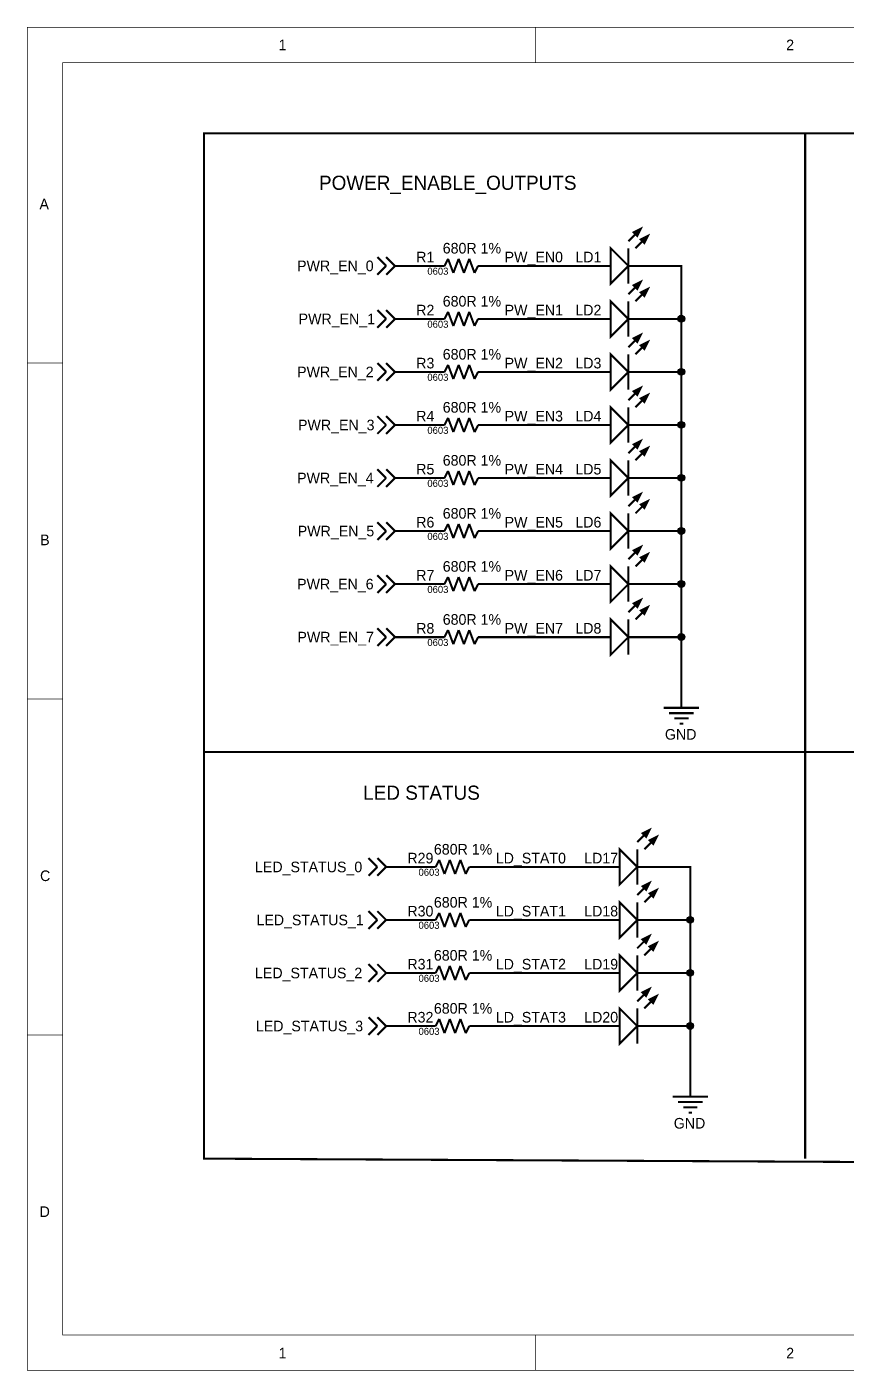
# Model space of a CAD drawing. Header units: millimetres. Extents: x 0 to 11.5, y 0 to 7.6.
# Drawn here: x 0 to 4.63, y 0 to 7.6 of the extents above; entities that cross this region are included whole.
import ezdxf

# ---------------------------------------------------------------- set-up
doc = ezdxf.new("R2010")
doc.units = ezdxf.units.MM
doc.header["$MEASUREMENT"] = 0
doc.layers.add('Sheet', color=255, linetype='Continuous')

msp = doc.modelspace()

# ---------------------------------------------------------------- linework, layer by layer
at = {"layer": 'Sheet'}
for points, const_width in [([(0, 7.6), (11.4983, 7.6), (11.4983, 0.0017), (0, 0.0017), (0, 7.6)], 0.0039), ([(2.875, 7.4), (2.875, 7.6)], 0.0039), ([(0.2, 7.4), (11.2984, 7.4), (11.2984, 0.2017), (0.2, 0.2017), (0.2, 7.4)], 0.0039), ([(10.8, 7), (1, 7), (1, 1.2), (10.8, 1.15), (10.8, 7)], 0.0118), ([(4.4, 7), (4.4, 1.2)], 0.0118), ([(3.4, 6.39), (3.47, 6.46)], 0.0118), ([(3.44, 6.35), (3.51, 6.42)], 0.0118), ([(3.4, 6.35), (3.4, 6.15)], 0.0118), ([(2.03, 6.25), (1.98, 6.3)], 0.0118), ([(2.03, 6.25), (1.98, 6.2)], 0.0118), ([(2.08, 6.25), (2.03, 6.3)], 0.0118), ([(2.08, 6.25), (2.03, 6.2)], 0.0118), ([(2.1, 6.25), (2.08, 6.25)], 0.0118), ([(2.25, 6.25), (2.1, 6.25)], 0.0118), ([(2.35, 6.25), (2.25, 6.25)], 0.0118), ([(2.36, 6.25), (2.35, 6.25)], 0.0118), ([(2.36, 6.25), (2.38, 6.29)], 0.0118), ([(2.38, 6.29), (2.41, 6.21)], 0.0118), ([(2.41, 6.21), (2.44, 6.29)], 0.0118), ([(2.44, 6.29), (2.47, 6.21)], 0.0118), ([(2.47, 6.21), (2.5, 6.29)], 0.0118), ([(2.5, 6.29), (2.53, 6.21)], 0.0118), ([(2.53, 6.21), (2.55, 6.25)], 0.0118), ([(2.55, 6.25), (2.65, 6.25)], 0.0118), ([(3.2, 6.25), (2.65, 6.25)], 0.0118), ([(3.3, 6.25), (3.2, 6.25)], 0.0118), ([(3.4, 6.25), (3.5, 6.25)], 0.0118), ([(3.7, 5.95), (3.7, 6.25), (3.5, 6.25)], 0.0118), ([(3.4, 6.09), (3.47, 6.16)], 0.0118), ([(3.44, 6.05), (3.51, 6.12)], 0.0118), ([(3.4, 6.05), (3.4, 5.85)], 0.0118), ([(2.03, 5.95), (1.98, 6)], 0.0118), ([(2.03, 5.95), (1.98, 5.9)], 0.0118), ([(2.08, 5.95), (2.03, 6)], 0.0118), ([(2.08, 5.95), (2.03, 5.9)], 0.0118), ([(2.1, 5.95), (2.08, 5.95)], 0.0118), ([(2.25, 5.95), (2.1, 5.95)], 0.0118), ([(2.35, 5.95), (2.25, 5.95)], 0.0118), ([(2.36, 5.95), (2.35, 5.95)], 0.0118), ([(2.36, 5.95), (2.38, 5.99)], 0.0118), ([(2.38, 5.99), (2.41, 5.91)], 0.0118), ([(2.41, 5.91), (2.44, 5.99)], 0.0118), ([(2.44, 5.99), (2.47, 5.91)], 0.0118), ([(2.47, 5.91), (2.5, 5.99)], 0.0118), ([(2.5, 5.99), (2.53, 5.91)], 0.0118), ([(2.53, 5.91), (2.55, 5.95)], 0.0118), ([(2.55, 5.95), (2.65, 5.95)], 0.0118), ([(3.2, 5.95), (2.65, 5.95)], 0.0118), ([(3.3, 5.95), (3.2, 5.95)], 0.0118), ([(3.4, 5.95), (3.5, 5.95)], 0.0118), ([(3.7, 5.65), (3.7, 5.95), (3.5, 5.95)], 0.0118), ([(3.4, 5.79), (3.47, 5.86)], 0.0118), ([(3.44, 5.75), (3.51, 5.82)], 0.0118), ([(2.03, 5.65), (1.98, 5.7)], 0.0118), ([(2.08, 5.65), (2.03, 5.7)], 0.0118), ([(3.4, 5.75), (3.4, 5.55)], 0.0118), ([(0.2, 5.7), (0, 5.7)], 0.0039), ([(2.03, 5.65), (1.98, 5.6)], 0.0118), ([(2.08, 5.65), (2.03, 5.6)], 0.0118), ([(2.1, 5.65), (2.08, 5.65)], 0.0118), ([(2.25, 5.65), (2.1, 5.65)], 0.0118), ([(2.35, 5.65), (2.25, 5.65)], 0.0118), ([(2.36, 5.65), (2.35, 5.65)], 0.0118), ([(2.36, 5.65), (2.38, 5.69)], 0.0118), ([(2.38, 5.69), (2.41, 5.61)], 0.0118), ([(2.41, 5.61), (2.44, 5.69)], 0.0118), ([(2.44, 5.69), (2.47, 5.61)], 0.0118), ([(2.47, 5.61), (2.5, 5.69)], 0.0118), ([(2.5, 5.69), (2.53, 5.61)], 0.0118), ([(2.53, 5.61), (2.55, 5.65)], 0.0118), ([(2.55, 5.65), (2.65, 5.65)], 0.0118), ([(3.2, 5.65), (2.65, 5.65)], 0.0118), ([(3.3, 5.65), (3.2, 5.65)], 0.0118), ([(3.4, 5.65), (3.5, 5.65)], 0.0118), ([(3.7, 5.35), (3.7, 5.65), (3.5, 5.65)], 0.0118), ([(3.4, 5.49), (3.47, 5.56)], 0.0118), ([(3.44, 5.45), (3.51, 5.52)], 0.0118), ([(2.03, 5.35), (1.98, 5.4)], 0.0118), ([(2.08, 5.35), (2.03, 5.4)], 0.0118), ([(3.4, 5.45), (3.4, 5.25)], 0.0118), ([(2.03, 5.35), (1.98, 5.3)], 0.0118), ([(2.08, 5.35), (2.03, 5.3)], 0.0118), ([(2.1, 5.35), (2.08, 5.35)], 0.0118), ([(2.25, 5.35), (2.1, 5.35)], 0.0118), ([(2.35, 5.35), (2.25, 5.35)], 0.0118), ([(2.36, 5.35), (2.35, 5.35)], 0.0118), ([(2.36, 5.35), (2.38, 5.39)], 0.0118), ([(2.38, 5.39), (2.41, 5.31)], 0.0118), ([(2.41, 5.31), (2.44, 5.39)], 0.0118), ([(2.44, 5.39), (2.47, 5.31)], 0.0118), ([(2.47, 5.31), (2.5, 5.39)], 0.0118), ([(2.5, 5.39), (2.53, 5.31)], 0.0118), ([(2.53, 5.31), (2.55, 5.35)], 0.0118), ([(2.55, 5.35), (2.65, 5.35)], 0.0118), ([(3.2, 5.35), (2.65, 5.35)], 0.0118), ([(3.3, 5.35), (3.2, 5.35)], 0.0118), ([(3.4, 5.35), (3.5, 5.35)], 0.0118), ([(3.7, 5.05), (3.7, 5.35), (3.5, 5.35)], 0.0118), ([(3.4, 5.19), (3.47, 5.26)], 0.0118), ([(3.44, 5.15), (3.51, 5.22)], 0.0118), ([(2.03, 5.05), (1.98, 5.1)], 0.0118), ([(2.08, 5.05), (2.03, 5.1)], 0.0118), ([(2.36, 5.05), (2.38, 5.09)], 0.0118), ([(2.38, 5.09), (2.41, 5.01)], 0.0118), ([(2.41, 5.01), (2.44, 5.09)], 0.0118), ([(2.44, 5.09), (2.47, 5.01)], 0.0118), ([(2.47, 5.01), (2.5, 5.09)], 0.0118), ([(2.5, 5.09), (2.53, 5.01)], 0.0118), ([(3.4, 5.15), (3.4, 4.95)], 0.0118), ([(2.03, 5.05), (1.98, 5)], 0.0118), ([(2.08, 5.05), (2.03, 5)], 0.0118), ([(2.1, 5.05), (2.08, 5.05)], 0.0118), ([(2.25, 5.05), (2.1, 5.05)], 0.0118), ([(2.35, 5.05), (2.25, 5.05)], 0.0118), ([(2.36, 5.05), (2.35, 5.05)], 0.0118), ([(2.53, 5.01), (2.55, 5.05)], 0.0118), ([(2.55, 5.05), (2.65, 5.05)], 0.0118), ([(3.2, 5.05), (2.65, 5.05)], 0.0118), ([(3.3, 5.05), (3.2, 5.05)], 0.0118), ([(3.4, 5.05), (3.5, 5.05)], 0.0118), ([(3.7, 4.75), (3.7, 5.05), (3.5, 5.05)], 0.0118), ([(3.4, 4.89), (3.47, 4.96)], 0.0118), ([(3.44, 4.85), (3.51, 4.92)], 0.0118), ([(2.03, 4.75), (1.98, 4.8)], 0.0118), ([(2.08, 4.75), (2.03, 4.8)], 0.0118), ([(2.36, 4.75), (2.38, 4.79)], 0.0118), ([(2.38, 4.79), (2.41, 4.71)], 0.0118), ([(2.41, 4.71), (2.44, 4.79)], 0.0118), ([(2.44, 4.79), (2.47, 4.71)], 0.0118), ([(2.47, 4.71), (2.5, 4.79)], 0.0118), ([(2.5, 4.79), (2.53, 4.71)], 0.0118), ([(3.4, 4.85), (3.4, 4.65)], 0.0118), ([(2.03, 4.75), (1.98, 4.7)], 0.0118), ([(2.08, 4.75), (2.03, 4.7)], 0.0118), ([(2.1, 4.75), (2.08, 4.75)], 0.0118), ([(2.25, 4.75), (2.1, 4.75)], 0.0118), ([(2.35, 4.75), (2.25, 4.75)], 0.0118), ([(2.36, 4.75), (2.35, 4.75)], 0.0118), ([(2.53, 4.71), (2.55, 4.75)], 0.0118), ([(2.55, 4.75), (2.65, 4.75)], 0.0118), ([(3.2, 4.75), (2.65, 4.75)], 0.0118), ([(3.3, 4.75), (3.2, 4.75)], 0.0118), ([(3.4, 4.75), (3.5, 4.75)], 0.0118), ([(3.7, 4.45), (3.7, 4.75), (3.5, 4.75)], 0.0118), ([(3.4, 4.59), (3.47, 4.66)], 0.0118), ([(3.44, 4.55), (3.51, 4.62)], 0.0118), ([(2.03, 4.45), (1.98, 4.5)], 0.0118), ([(2.08, 4.45), (2.03, 4.5)], 0.0118), ([(2.36, 4.45), (2.38, 4.49)], 0.0118), ([(2.38, 4.49), (2.41, 4.41)], 0.0118), ([(2.41, 4.41), (2.44, 4.49)], 0.0118), ([(2.44, 4.49), (2.47, 4.41)], 0.0118), ([(2.47, 4.41), (2.5, 4.49)], 0.0118), ([(2.5, 4.49), (2.53, 4.41)], 0.0118), ([(3.4, 4.55), (3.4, 4.35)], 0.0118), ([(2.03, 4.45), (1.98, 4.4)], 0.0118), ([(2.08, 4.45), (2.03, 4.4)], 0.0118), ([(2.1, 4.45), (2.08, 4.45)], 0.0118), ([(2.25, 4.45), (2.1, 4.45)], 0.0118), ([(2.35, 4.45), (2.25, 4.45)], 0.0118), ([(2.36, 4.45), (2.35, 4.45)], 0.0118), ([(2.53, 4.41), (2.55, 4.45)], 0.0118), ([(2.55, 4.45), (2.65, 4.45)], 0.0118), ([(3.2, 4.45), (2.65, 4.45)], 0.0118), ([(3.3, 4.45), (3.2, 4.45)], 0.0118), ([(3.4, 4.45), (3.5, 4.45)], 0.0118), ([(3.7, 4.15), (3.7, 4.45), (3.5, 4.45)], 0.0118), ([(3.4, 4.29), (3.47, 4.36)], 0.0118), ([(3.44, 4.25), (3.51, 4.32)], 0.0118), ([(2.03, 4.15), (1.98, 4.2)], 0.0118), ([(2.08, 4.15), (2.03, 4.2)], 0.0118), ([(2.36, 4.15), (2.38, 4.19)], 0.0118), ([(2.38, 4.19), (2.41, 4.11)], 0.0118), ([(2.41, 4.11), (2.44, 4.19)], 0.0118), ([(2.44, 4.19), (2.47, 4.11)], 0.0118), ([(2.47, 4.11), (2.5, 4.19)], 0.0118), ([(2.5, 4.19), (2.53, 4.11)], 0.0118), ([(3.4, 4.25), (3.4, 4.05)], 0.0118), ([(2.03, 4.15), (1.98, 4.1)], 0.0118), ([(2.08, 4.15), (2.03, 4.1)], 0.0118), ([(2.1, 4.15), (2.08, 4.15)], 0.0118), ([(2.25, 4.15), (2.1, 4.15)], 0.0118), ([(2.35, 4.15), (2.25, 4.15)], 0.0118), ([(2.36, 4.15), (2.35, 4.15)], 0.0118), ([(2.53, 4.11), (2.55, 4.15)], 0.0118), ([(2.55, 4.15), (2.65, 4.15)], 0.0118), ([(3.2, 4.15), (2.65, 4.15)], 0.0118), ([(3.3, 4.15), (3.2, 4.15)], 0.0118), ([(3.4, 4.15), (3.5, 4.15)], 0.0118), ([(3.7, 3.85), (3.7, 4.15), (3.5, 4.15)], 0.0118), ([(0.2, 3.8), (0, 3.8)], 0.0039), ([(3.7, 3.85), (3.7, 3.75)], 0.0118), ([(3.6, 3.75), (3.8, 3.75)], 0.0118), ([(3.63, 3.72), (3.77, 3.72)], 0.0118), ([(3.66, 3.69), (3.74, 3.69)], 0.0118), ([(3.69, 3.66), (3.71, 3.66)], 0.0118), ([(1, 3.5), (10.8, 3.5)], 0.0118), ([(3.45, 2.99), (3.52, 3.06)], 0.0118), ([(3.49, 2.95), (3.56, 3.02)], 0.0118), ([(1.98, 2.85), (1.93, 2.9)], 0.0118), ([(2.03, 2.85), (1.98, 2.9)], 0.0118), ([(2.31, 2.85), (2.33, 2.89)], 0.0118), ([(2.33, 2.89), (2.36, 2.81)], 0.0118), ([(2.36, 2.81), (2.39, 2.89)], 0.0118), ([(2.39, 2.89), (2.42, 2.81)], 0.0118), ([(2.42, 2.81), (2.45, 2.89)], 0.0118), ([(2.45, 2.89), (2.48, 2.81)], 0.0118), ([(3.45, 2.95), (3.45, 2.75)], 0.0118), ([(1.98, 2.85), (1.93, 2.8)], 0.0118), ([(2.03, 2.85), (1.98, 2.8)], 0.0118), ([(2.05, 2.85), (2.03, 2.85)], 0.0118), ([(2.2, 2.85), (2.05, 2.85)], 0.0118), ([(2.3, 2.85), (2.2, 2.85)], 0.0118), ([(2.31, 2.85), (2.3, 2.85)], 0.0118), ([(2.48, 2.81), (2.5, 2.85)], 0.0118), ([(2.5, 2.85), (2.6, 2.85)], 0.0118), ([(3.25, 2.85), (2.6, 2.85)], 0.0118), ([(3.35, 2.85), (3.25, 2.85)], 0.0118), ([(3.45, 2.85), (3.55, 2.85)], 0.0118), ([(3.75, 2.55), (3.75, 2.85), (3.55, 2.85)], 0.0118), ([(3.45, 2.69), (3.52, 2.76)], 0.0118), ([(3.49, 2.65), (3.56, 2.72)], 0.0118), ([(1.98, 2.55), (1.93, 2.6)], 0.0118), ([(2.03, 2.55), (1.98, 2.6)], 0.0118), ([(2.31, 2.55), (2.33, 2.59)], 0.0118), ([(2.33, 2.59), (2.36, 2.51)], 0.0118), ([(2.36, 2.51), (2.39, 2.59)], 0.0118), ([(2.39, 2.59), (2.42, 2.51)], 0.0118), ([(2.42, 2.51), (2.45, 2.59)], 0.0118), ([(2.45, 2.59), (2.48, 2.51)], 0.0118), ([(3.45, 2.65), (3.45, 2.45)], 0.0118), ([(1.98, 2.55), (1.93, 2.5)], 0.0118), ([(2.03, 2.55), (1.98, 2.5)], 0.0118), ([(2.05, 2.55), (2.03, 2.55)], 0.0118), ([(2.2, 2.55), (2.05, 2.55)], 0.0118), ([(2.3, 2.55), (2.2, 2.55)], 0.0118), ([(2.31, 2.55), (2.3, 2.55)], 0.0118), ([(2.48, 2.51), (2.5, 2.55)], 0.0118), ([(2.5, 2.55), (2.6, 2.55)], 0.0118), ([(3.25, 2.55), (2.6, 2.55)], 0.0118), ([(3.35, 2.55), (3.25, 2.55)], 0.0118), ([(3.45, 2.55), (3.55, 2.55)], 0.0118), ([(3.75, 2.25), (3.75, 2.55), (3.55, 2.55)], 0.0118), ([(3.45, 2.39), (3.52, 2.46)], 0.0118), ([(3.49, 2.35), (3.56, 2.42)], 0.0118), ([(1.98, 2.25), (1.93, 2.3)], 0.0118), ([(2.03, 2.25), (1.98, 2.3)], 0.0118), ([(2.31, 2.25), (2.33, 2.29)], 0.0118), ([(2.33, 2.29), (2.36, 2.21)], 0.0118), ([(2.36, 2.21), (2.39, 2.29)], 0.0118), ([(2.39, 2.29), (2.42, 2.21)], 0.0118), ([(2.42, 2.21), (2.45, 2.29)], 0.0118), ([(2.45, 2.29), (2.48, 2.21)], 0.0118), ([(3.45, 2.35), (3.45, 2.15)], 0.0118), ([(1.98, 2.25), (1.93, 2.2)], 0.0118), ([(2.03, 2.25), (1.98, 2.2)], 0.0118), ([(2.05, 2.25), (2.03, 2.25)], 0.0118), ([(2.2, 2.25), (2.05, 2.25)], 0.0118), ([(2.3, 2.25), (2.2, 2.25)], 0.0118), ([(2.31, 2.25), (2.3, 2.25)], 0.0118), ([(2.48, 2.21), (2.5, 2.25)], 0.0118), ([(2.5, 2.25), (2.6, 2.25)], 0.0118), ([(3.25, 2.25), (2.6, 2.25)], 0.0118), ([(3.35, 2.25), (3.25, 2.25)], 0.0118), ([(3.45, 2.25), (3.55, 2.25)], 0.0118), ([(3.75, 1.95), (3.75, 2.25), (3.55, 2.25)], 0.0118), ([(3.45, 2.09), (3.52, 2.16)], 0.0118), ([(3.45, 2.05), (3.45, 1.85)], 0.0118), ([(3.49, 2.05), (3.56, 2.12)], 0.0118), ([(1.98, 1.95), (1.93, 2)], 0.0118), ([(2.03, 1.95), (1.98, 2)], 0.0118), ([(2.31, 1.95), (2.33, 1.99)], 0.0118), ([(2.33, 1.99), (2.36, 1.91)], 0.0118), ([(2.36, 1.91), (2.39, 1.99)], 0.0118), ([(2.39, 1.99), (2.42, 1.91)], 0.0118), ([(2.42, 1.91), (2.45, 1.99)], 0.0118), ([(2.45, 1.99), (2.48, 1.91)], 0.0118), ([(0.2, 1.9), (0, 1.9)], 0.0039), ([(1.98, 1.95), (1.93, 1.9)], 0.0118), ([(2.03, 1.95), (1.98, 1.9)], 0.0118), ([(2.05, 1.95), (2.03, 1.95)], 0.0118), ([(2.2, 1.95), (2.05, 1.95)], 0.0118), ([(2.3, 1.95), (2.2, 1.95)], 0.0118), ([(2.31, 1.95), (2.3, 1.95)], 0.0118), ([(2.48, 1.91), (2.5, 1.95)], 0.0118), ([(2.5, 1.95), (2.6, 1.95)], 0.0118), ([(3.25, 1.95), (2.6, 1.95)], 0.0118), ([(3.35, 1.95), (3.25, 1.95)], 0.0118), ([(3.45, 1.95), (3.55, 1.95)], 0.0118), ([(3.75, 1.65), (3.75, 1.95), (3.55, 1.95)], 0.0118), ([(3.75, 1.65), (3.75, 1.55)], 0.0118), ([(3.65, 1.55), (3.85, 1.55)], 0.0118), ([(3.68, 1.52), (3.82, 1.52)], 0.0118), ([(3.71, 1.49), (3.79, 1.49)], 0.0118), ([(3.74, 1.46), (3.76, 1.46)], 0.0118), ([(2.875, 0.2), (2.875, 0)], 0.0039)]:
    msp.add_lwpolyline(points, dxfattribs=dict(at, const_width=const_width))
at = {"layer": 'Sheet', "const_width": 0.0118}
for points in [[(3.45, 6.42), (3.43, 6.44), (3.47, 6.46), (3.45, 6.42)], [(3.47, 6.46), (3.43, 6.44), (3.45, 6.42), (3.47, 6.46)], [(3.49, 6.38), (3.47, 6.4), (3.51, 6.42), (3.49, 6.38)], [(3.51, 6.42), (3.47, 6.4), (3.49, 6.38), (3.51, 6.42)], [(3.4, 6.25), (3.3, 6.15), (3.3, 6.35), (3.4, 6.25)], [(3.3, 6.15), (3.4, 6.25), (3.3, 6.35), (3.3, 6.15)], [(3.45, 6.12), (3.43, 6.14), (3.47, 6.16), (3.45, 6.12)], [(3.47, 6.16), (3.43, 6.14), (3.45, 6.12), (3.47, 6.16)], [(3.49, 6.08), (3.47, 6.1), (3.51, 6.12), (3.49, 6.08)], [(3.51, 6.12), (3.47, 6.1), (3.49, 6.08), (3.51, 6.12)], [(3.4, 5.95), (3.3, 5.85), (3.3, 6.05), (3.4, 5.95)], [(3.3, 5.85), (3.4, 5.95), (3.3, 6.05), (3.3, 5.85)], [(3.45, 5.82), (3.43, 5.84), (3.47, 5.86), (3.45, 5.82)], [(3.47, 5.86), (3.43, 5.84), (3.45, 5.82), (3.47, 5.86)], [(3.49, 5.78), (3.47, 5.8), (3.51, 5.82), (3.49, 5.78)], [(3.51, 5.82), (3.47, 5.8), (3.49, 5.78), (3.51, 5.82)], [(3.4, 5.65), (3.3, 5.55), (3.3, 5.75), (3.4, 5.65)], [(3.3, 5.55), (3.4, 5.65), (3.3, 5.75), (3.3, 5.55)], [(3.45, 5.52), (3.43, 5.54), (3.47, 5.56), (3.45, 5.52)], [(3.47, 5.56), (3.43, 5.54), (3.45, 5.52), (3.47, 5.56)], [(3.49, 5.48), (3.47, 5.5), (3.51, 5.52), (3.49, 5.48)], [(3.51, 5.52), (3.47, 5.5), (3.49, 5.48), (3.51, 5.52)], [(3.4, 5.35), (3.3, 5.25), (3.3, 5.45), (3.4, 5.35)], [(3.3, 5.25), (3.4, 5.35), (3.3, 5.45), (3.3, 5.25)], [(3.45, 5.22), (3.43, 5.24), (3.47, 5.26), (3.45, 5.22)], [(3.47, 5.26), (3.43, 5.24), (3.45, 5.22), (3.47, 5.26)], [(3.49, 5.18), (3.47, 5.2), (3.51, 5.22), (3.49, 5.18)], [(3.51, 5.22), (3.47, 5.2), (3.49, 5.18), (3.51, 5.22)], [(3.4, 5.05), (3.3, 4.95), (3.3, 5.15), (3.4, 5.05)], [(3.3, 4.95), (3.4, 5.05), (3.3, 5.15), (3.3, 4.95)], [(3.45, 4.92), (3.43, 4.94), (3.47, 4.96), (3.45, 4.92)], [(3.47, 4.96), (3.43, 4.94), (3.45, 4.92), (3.47, 4.96)], [(3.49, 4.88), (3.47, 4.9), (3.51, 4.92), (3.49, 4.88)], [(3.51, 4.92), (3.47, 4.9), (3.49, 4.88), (3.51, 4.92)], [(3.4, 4.75), (3.3, 4.65), (3.3, 4.85), (3.4, 4.75)], [(3.3, 4.65), (3.4, 4.75), (3.3, 4.85), (3.3, 4.65)], [(3.45, 4.62), (3.43, 4.64), (3.47, 4.66), (3.45, 4.62)], [(3.47, 4.66), (3.43, 4.64), (3.45, 4.62), (3.47, 4.66)], [(3.4, 4.45), (3.3, 4.35), (3.3, 4.55), (3.4, 4.45)], [(3.3, 4.35), (3.4, 4.45), (3.3, 4.55), (3.3, 4.35)], [(3.49, 4.58), (3.47, 4.6), (3.51, 4.62), (3.49, 4.58)], [(3.51, 4.62), (3.47, 4.6), (3.49, 4.58), (3.51, 4.62)], [(3.45, 4.32), (3.43, 4.34), (3.47, 4.36), (3.45, 4.32)], [(3.47, 4.36), (3.43, 4.34), (3.45, 4.32), (3.47, 4.36)], [(3.4, 4.15), (3.3, 4.05), (3.3, 4.25), (3.4, 4.15)], [(3.3, 4.05), (3.4, 4.15), (3.3, 4.25), (3.3, 4.05)], [(3.49, 4.28), (3.47, 4.3), (3.51, 4.32), (3.49, 4.28)], [(3.51, 4.32), (3.47, 4.3), (3.49, 4.28), (3.51, 4.32)], [(3.5, 3.02), (3.48, 3.04), (3.52, 3.06), (3.5, 3.02)], [(3.52, 3.06), (3.48, 3.04), (3.5, 3.02), (3.52, 3.06)], [(3.54, 2.98), (3.52, 3), (3.56, 3.02), (3.54, 2.98)], [(3.56, 3.02), (3.52, 3), (3.54, 2.98), (3.56, 3.02)], [(3.45, 2.85), (3.35, 2.75), (3.35, 2.95), (3.45, 2.85)], [(3.35, 2.75), (3.45, 2.85), (3.35, 2.95), (3.35, 2.75)], [(3.5, 2.72), (3.48, 2.74), (3.52, 2.76), (3.5, 2.72)], [(3.52, 2.76), (3.48, 2.74), (3.5, 2.72), (3.52, 2.76)], [(3.45, 2.55), (3.35, 2.45), (3.35, 2.65), (3.45, 2.55)], [(3.35, 2.45), (3.45, 2.55), (3.35, 2.65), (3.35, 2.45)], [(3.54, 2.68), (3.52, 2.7), (3.56, 2.72), (3.54, 2.68)], [(3.56, 2.72), (3.52, 2.7), (3.54, 2.68), (3.56, 2.72)], [(3.5, 2.42), (3.48, 2.44), (3.52, 2.46), (3.5, 2.42)], [(3.52, 2.46), (3.48, 2.44), (3.5, 2.42), (3.52, 2.46)], [(3.45, 2.25), (3.35, 2.15), (3.35, 2.35), (3.45, 2.25)], [(3.35, 2.15), (3.45, 2.25), (3.35, 2.35), (3.35, 2.15)], [(3.54, 2.38), (3.52, 2.4), (3.56, 2.42), (3.54, 2.38)], [(3.56, 2.42), (3.52, 2.4), (3.54, 2.38), (3.56, 2.42)], [(3.5, 2.12), (3.48, 2.14), (3.52, 2.16), (3.5, 2.12)], [(3.52, 2.16), (3.48, 2.14), (3.5, 2.12), (3.52, 2.16)], [(3.54, 2.08), (3.52, 2.1), (3.56, 2.12), (3.54, 2.08)], [(3.56, 2.12), (3.52, 2.1), (3.54, 2.08), (3.56, 2.12)], [(3.45, 1.95), (3.35, 1.85), (3.35, 2.05), (3.45, 1.95)], [(3.35, 1.85), (3.45, 1.95), (3.35, 2.05), (3.35, 1.85)]]:
    msp.add_lwpolyline(points, close=True, dxfattribs=at)
at = {"layer": 'Sheet', "const_width": 0.02}
for points in [[(3.69, 5.95, 1), (3.71, 5.95, 1)], [(3.69, 5.65, 1), (3.71, 5.65, 1)], [(3.69, 5.35, 1), (3.71, 5.35, 1)], [(3.69, 5.05, 1), (3.71, 5.05, 1)], [(3.69, 4.75, 1), (3.71, 4.75, 1)], [(3.69, 4.45, 1), (3.71, 4.45, 1)], [(3.69, 4.15, 1), (3.71, 4.15, 1)], [(3.74, 2.55, 1), (3.76, 2.55, 1)], [(3.74, 2.25, 1), (3.76, 2.25, 1)], [(3.74, 1.95, 1), (3.76, 1.95, 1)]]:
    msp.add_lwpolyline(points, format="xyb", close=True, dxfattribs=at)
at = {"layer": 'Sheet'}
for centre, major_axis, ratio in [((3.6992, 5.9508), (0, 0.0192), 0.999849), ((3.6992, 5.9508), (0, 0.0192), 0.999849), ((3.6992, 5.9508), (0, 0.0192), 0.999849), ((3.6992, 5.9508), (0, 0.0192), 0.999849), ((3.6992, 5.6508), (0, 0.0192), 0.999849), ((3.6992, 5.6508), (0, 0.0192), 0.999849), ((3.6992, 5.6508), (0, 0.0192), 0.999849), ((3.6992, 5.6508), (0, 0.0192), 0.999849), ((3.6992, 5.3508), (0.0192, 0), 0.997434), ((3.6992, 5.3508), (0.0192, 0), 0.997434), ((3.6992, 5.3508), (0.0192, 0), 0.997434), ((3.6992, 5.3508), (0.0192, 0), 0.997434), ((3.6992, 5.0509), (0, 0.0192), 0.999849), ((3.6992, 5.0509), (0, 0.0192), 0.999849), ((3.6992, 5.0509), (0, 0.0192), 0.999849), ((3.6992, 5.0509), (0, 0.0192), 0.999849), ((3.6992, 4.7508), (0, 0.0192), 0.999849), ((3.6992, 4.7508), (0, 0.0192), 0.999849), ((3.6992, 4.7508), (0, 0.0192), 0.999849), ((3.6992, 4.7508), (0, 0.0192), 0.999849), ((3.6992, 4.4508), (0, 0.0192), 0.999849), ((3.6992, 4.4508), (0, 0.0192), 0.999849), ((3.6992, 4.4508), (0, 0.0192), 0.999849), ((3.6992, 4.4508), (0, 0.0192), 0.999849), ((3.6992, 4.1508), (0.0192, 0), 0.997423), ((3.6992, 4.1508), (0.0192, 0), 0.997423), ((3.6992, 4.1508), (0.0192, 0), 0.997423), ((3.6992, 4.1508), (0.0192, 0), 0.997423), ((3.7492, 2.5508), (0, 0.0192), 0.999854), ((3.7492, 2.5508), (0, 0.0192), 0.999854), ((3.7492, 2.5508), (0, 0.0192), 0.999854), ((3.7492, 2.5508), (0, 0.0192), 0.999854), ((3.7492, 2.2508), (0.0192, 0), 0.997434), ((3.7492, 2.2508), (0.0192, 0), 0.997434), ((3.7492, 2.2508), (0.0192, 0), 0.997434), ((3.7492, 2.2508), (0.0192, 0), 0.997434), ((3.7492, 1.9509), (0, 0.0192), 0.999854), ((3.7492, 1.9509), (0, 0.0192), 0.999854), ((3.7492, 1.9509), (0, 0.0192), 0.999854), ((3.7492, 1.9509), (0, 0.0192), 0.999854)]:
    msp.add_ellipse(centre, major_axis=major_axis, ratio=ratio, dxfattribs=at)

# ---------------------------------------------------------------- texts
for s, height, p in [('1', 0.06, (1.4217, 7.47)), ('2', 0.06, (4.2925, 7.47)), ('POWER_ENABLE_OUTPUTS', 0.08, (1.65, 6.6801)), ('A', 0.06, (0.0692, 6.57)), ('R1', 0.06, (2.2, 6.27)), ('680R 1%', 0.06, (2.35, 6.32)), ('PW_EN0', 0.06, (2.7, 6.27)), ('LD1', 0.06, (3.1, 6.27)), ('PWR_EN_0', 0.06, (1.5265, 6.22)), ('0603', 0.04, (2.263, 6.2)), ('R2', 0.06, (2.2, 5.97)), ('680R 1%', 0.06, (2.35, 6.02)), ('PW_EN1', 0.06, (2.7, 5.97)), ('LD2', 0.06, (3.1, 5.97)), ('PWR_EN_1', 0.06, (1.5349, 5.92)), ('0603', 0.04, (2.263, 5.9)), ('680R 1%', 0.06, (2.35, 5.72)), ('R3', 0.06, (2.2, 5.67)), ('PW_EN2', 0.06, (2.7, 5.67)), ('LD3', 0.06, (3.1, 5.67)), ('PWR_EN_2', 0.06, (1.5265, 5.62)), ('0603', 0.04, (2.263, 5.6)), ('680R 1%', 0.06, (2.35, 5.42)), ('R4', 0.06, (2.2, 5.37)), ('PW_EN3', 0.06, (2.7, 5.37)), ('LD4', 0.06, (3.1, 5.37)), ('PWR_EN_3', 0.06, (1.5315, 5.32)), ('0603', 0.04, (2.263, 5.3)), ('680R 1%', 0.06, (2.35, 5.12)), ('R5', 0.06, (2.2, 5.07)), ('PW_EN4', 0.06, (2.7, 5.07)), ('LD5', 0.06, (3.1, 5.07)), ('PWR_EN_4', 0.06, (1.5265, 5.02)), ('0603', 0.04, (2.263, 5)), ('680R 1%', 0.06, (2.35, 4.82)), ('R6', 0.06, (2.2, 4.77)), ('PW_EN5', 0.06, (2.7, 4.77)), ('LD6', 0.06, (3.1, 4.77)), ('B', 0.06, (0.0733, 4.67)), ('PWR_EN_5', 0.06, (1.5299, 4.72)), ('0603', 0.04, (2.263, 4.7)), ('680R 1%', 0.06, (2.35, 4.52)), ('R7', 0.06, (2.2, 4.47)), ('PW_EN6', 0.06, (2.7, 4.47)), ('LD7', 0.06, (3.1, 4.47)), ('PWR_EN_6', 0.06, (1.5265, 4.42)), ('0603', 0.04, (2.263, 4.4)), ('680R 1%', 0.06, (2.35, 4.22)), ('R8', 0.06, (2.2, 4.17)), ('PW_EN7', 0.06, (2.7, 4.17)), ('LD8', 0.06, (3.1, 4.17)), ('PWR_EN_7', 0.06, (1.5282, 4.12)), ('0603', 0.04, (2.263, 4.1)), ('GND', 0.06, (3.6066, 3.57)), ('LED STATUS', 0.08, (1.9, 3.2301)), ('680R 1%', 0.06, (2.3, 2.92)), ('R29', 0.06, (2.15, 2.87)), ('LD_STAT0', 0.06, (2.65, 2.87)), ('LD17', 0.06, (3.15, 2.87)), ('C', 0.06, (0.0725, 2.77)), ('LED_STATUS_0', 0.06, (1.2882, 2.82)), ('0603', 0.04, (2.213, 2.8)), ('680R 1%', 0.06, (2.3, 2.62)), ('R30', 0.06, (2.15, 2.57)), ('LD_STAT1', 0.06, (2.65, 2.57)), ('LD18', 0.06, (3.15, 2.57)), ('LED_STATUS_1', 0.06, (1.2965, 2.52)), ('0603', 0.04, (2.213, 2.5)), ('680R 1%', 0.06, (2.3, 2.32)), ('R31', 0.06, (2.15, 2.27)), ('LD_STAT2', 0.06, (2.65, 2.27)), ('LD19', 0.06, (3.15, 2.27)), ('LED_STATUS_2', 0.06, (1.2882, 2.22)), ('0603', 0.04, (2.213, 2.2)), ('680R 1%', 0.06, (2.3, 2.02)), ('LED_STATUS_3', 0.06, (1.2932, 1.92)), ('R32', 0.06, (2.15, 1.97)), ('LD_STAT3', 0.06, (2.65, 1.97)), ('LD20', 0.06, (3.15, 1.97)), ('0603', 0.04, (2.213, 1.9)), ('GND', 0.06, (3.6566, 1.37)), ('D', 0.06, (0.07, 0.87)), ('1', 0.06, (1.4217, 0.07)), ('2', 0.06, (4.2925, 0.07))]:
    msp.add_text(s, height=height, dxfattribs=at).set_placement(p)

doc.saveas('drawing.dxf')
